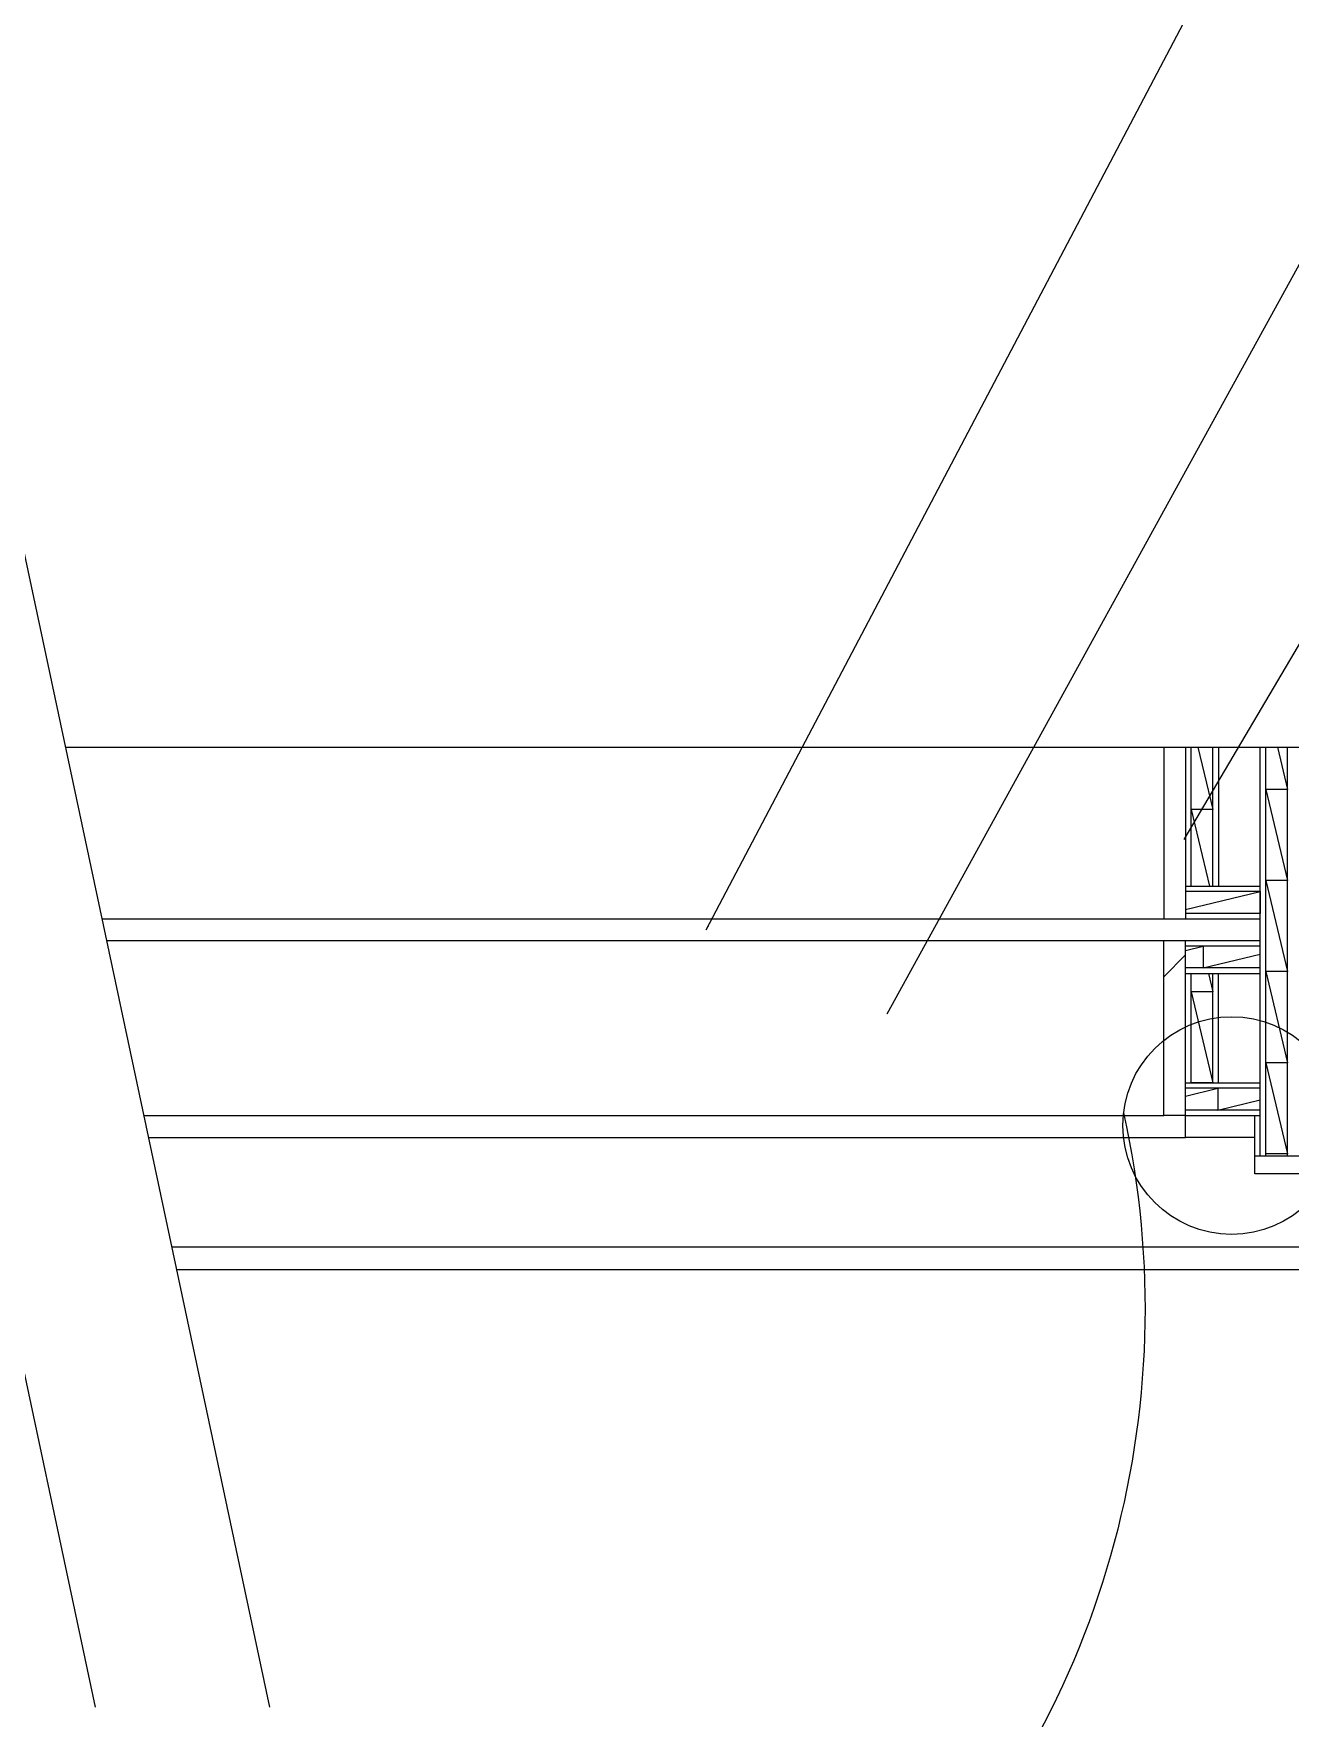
# Model space of a CAD drawing. Header units: metres. Extents: x 103 to 7206, y 244 to 9376.
# Drawn here: x 2719 to 3408, y 2932 to 3856 of the extents above; entities that cross this region are included whole.
import ezdxf

# ---------------------------------------------------------------- set-up
doc = ezdxf.new("R2010")
doc.units = ezdxf.units.M
for name, color, linetype in [('2', 2, 'Continuous'), ('3', 3, 'Continuous'), ('4', 4, 'Continuous'), ('7', 7, 'Continuous'), ('BH', 3, 'Continuous'), ('DIM', 3, 'Continuous')]:
    doc.layers.add(name, color=color, linetype=linetype)
doc.dimstyles.get("Standard").update_dxf_attribs({"dimtxt": 2.5, "dimasz": 2.5, "dimexe": 1.25, "dimexo": 0.625, "dimtad": 1, "dimcen": 2.5, "dimazin": 3, "dimtfac": 1, "dimtmove": 0, "dimatfit": 3})

# ---------------------------------------------------------------- blocks, each defined once
blk = doc.blocks.new('BH1')
at = {"layer": 'BH'}
for p, q in [((3, 0), (3, 100)), ((15, 0), (15, 100))]:
    blk.add_line(p, q, dxfattribs=at)
blk.add_lwpolyline([(15, 100), (3, 50), (15, 50), (3, 0), (15, 0)], dxfattribs=at)

msp = doc.modelspace()

# ---------------------------------------------------------------- hatches: boundary and pattern name
at = {"layer": 'BH'}
h = msp.add_hatch(dxfattribs=at)
h.set_pattern_fill('ANSI33', scale=40)
h.paths.add_polyline_path([(3350.78, 3464.76), (3338.78, 3464.76), (3338.78, 3370.57), (3350.78, 3370.57)])
h = msp.add_hatch(dxfattribs=at)
h.set_pattern_fill('ANSI33', scale=40)
h.paths.add_polyline_path([(3350.78, 3262.57), (3350.78, 3250.57), (3388.78, 3250.57), (3388.78, 3262.57)])
h.paths.add_polyline_path([(3338.78, 3262.57), (3350.78, 3262.57), (3350.78, 3358.57), (3338.78, 3358.57)])

# ---------------------------------------------------------------- linework, layer by layer
at = {"layer": '2'}
msp.add_line((2735.84, 3464.76), (4688.78, 3464.76), dxfattribs=at)
at = {"layer": '3'}
for p, q in [((2735.84, 3464.76), (4543.07, 3464.76)), ((2778.87, 3262.57), (3338.78, 3262.57)), ((3406.78, 3241.57), (3394.78, 3241.57))]:
    msp.add_line(p, q, dxfattribs=at)
at = {"layer": '4'}
msp.add_line((3338.78, 3464.76), (3338.78, 3370.57), dxfattribs=at)
msp.add_lwpolyline([(4388.78, 3240.57), (4388.78, 3230.57), (4363.78, 3230.57), (4363.78, 3240.57), (3413.78, 3240.57), (3413.78, 3230.57), (3388.78, 3230.57), (3388.78, 3250.57), (3350.78, 3250.57), (3350.78, 3262.57), (3338.78, 3262.57), (3338.78, 3358.57)], dxfattribs=at)
at = {"layer": '7'}
for p, q in [((3350.78, 3464.76), (3350.78, 3370.57)), ((3368.78, 3464.76), (3368.78, 3388.57)), ((3391.78, 3240.57), (3391.78, 3464.76)), ((3350.78, 3388.57), (3391.78, 3388.57)), ((2755.89, 3370.57), (3391.78, 3370.57)), ((2758.44, 3358.57), (3391.78, 3358.57)), ((3350.78, 3262.57), (3350.78, 3358.57)), ((3350.78, 3340.57), (3391.78, 3340.57)), ((3368.78, 3280.57), (3368.78, 3340.57)), ((3350.78, 3280.57), (3391.78, 3280.57)), ((3350.78, 3262.57), (3391.78, 3262.57)), ((3388.78, 3238.57), (3388.78, 3262.57)), ((2781.42, 3250.57), (3350.78, 3250.57)), ((3388.78, 3240.57), (3413.78, 3240.57)), ((2794.19, 3190.57), (4388.78, 3190.57)), ((2796.84, 3178.07), (4388.78, 3178.07))]:
    msp.add_line(p, q, dxfattribs=at)
at = {"layer": 'BH'}
for p, q in [((3353.78, 3388.57), (3353.78, 3464.76)), ((3365.78, 3388.57), (3365.78, 3464.76)), ((3394.78, 3441.57), (3394.78, 3464.76)), ((3406.78, 3441.57), (3406.78, 3464.76)), ((3391.78, 3385.57), (3350.78, 3385.57)), ((3391.78, 3373.57), (3350.78, 3373.57)), ((3391.78, 3355.57), (3350.78, 3355.57)), ((3391.78, 3343.57), (3350.78, 3343.57)), ((3353.78, 3280.57), (3353.78, 3340.57)), ((3365.78, 3280.57), (3365.78, 3340.57)), ((3394.78, 3240.57), (3394.78, 3341.57)), ((3406.78, 3240.57), (3406.78, 3341.57)), ((3391.78, 3277.57), (3350.78, 3277.57)), ((3391.78, 3265.57), (3350.78, 3265.57))]:
    msp.add_line(p, q, dxfattribs=at)
for points in [[(3357.57, 3464.76), (3365.78, 3430.57), (3353.78, 3430.57), (3363.86, 3388.57)], [(3401.21, 3464.76), (3406.78, 3441.57), (3394.78, 3441.57)], [(3350.78, 3375.73), (3391.78, 3385.57), (3391.78, 3373.57)], [(3350.78, 3353.24), (3360.47, 3355.57), (3360.47, 3343.57), (3391.78, 3351.08)], [(3363.38, 3340.57), (3365.78, 3330.57), (3353.78, 3330.57), (3365.78, 3280.57), (3353.78, 3280.57)], [(3394.78, 3341.57), (3406.78, 3291.57), (3394.78, 3291.57), (3406.78, 3241.57)], [(3350.78, 3273.3), (3368.56, 3277.57), (3368.56, 3265.57), (3391.78, 3271.14)]]:
    msp.add_lwpolyline(points, dxfattribs=at)
at = {"layer": 'DIM'}
for p, q in [((2583.74, 3730.04), (2752.28, 2937.93)), ((2679.4, 3730.04), (2847.94, 2937.93))]:
    msp.add_line(p, q, dxfattribs=at)
msp.add_lwpolyline([(3316.76, 3264.1, -0.54), (2737.62, 2669.46, 0.36), (1532.95, 1737.02)], format="xyb", dxfattribs=at)
msp.add_circle((3376.07, 3257.11), 59.72, dxfattribs=at)

# ---------------------------------------------------------------- block references
at = {"layer": '3', "xscale": -1}
msp.add_blockref('BH1', (3409.78, 3341.57), dxfattribs=at)

# ---------------------------------------------------------------- leaders
at = {"layer": 'DIM'}
for points in [[(3087.69, 3364.48), (3523.78, 4193.64)], [(3186.97, 3318.42), (3559.25, 3995.21)], [(3350.06, 3414.09), (3573.42, 3793.23)]]:
    msp.add_leader(points, dimstyle='Standard', dxfattribs=at)

doc.saveas('drawing.dxf')
